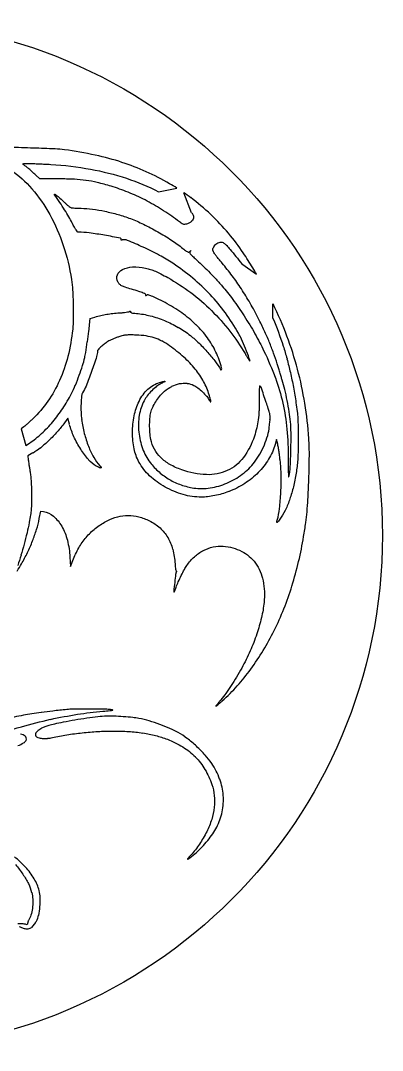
# Model space of a CAD drawing. Header units: millimetres. Extents: x 0 to 22, y 0 to 22.
# Drawn here: x 14.27 to 22, y 0 to 22 of the extents above; entities that cross this region are included whole.
import ezdxf

# ---------------------------------------------------------------- set-up
doc = ezdxf.new("R2010")
doc.units = ezdxf.units.MM
doc.header["$MEASUREMENT"] = 0

msp = doc.modelspace()

# ---------------------------------------------------------------- linework, layer by layer
at = {"color": 0, "linetype": 'ByBlock', "lineweight": -2}
for p, q in [((14.684, 18.62), (14.597, 18.701)), ((15.092, 18.618), (14.684, 18.62)), ((17.221, 18.344), (17.61, 18.423)), ((17.924, 17.894), (17.761, 18.323)), ((18.995, 16.804), (19.315, 16.583)), ((19.663, 15.641), (19.664, 15.949)), ((15.747, 15.502), (15.76, 15.638)), ((15.76, 15.638), (15.86, 15.667)), ((15.285, 13.506), (15.213, 13.409)), ((15.319, 13.375), (15.285, 13.506)), ((19.59, 13.374), (19.595, 13.426)), ((19.595, 13.426), (19.6, 13.474)), ((14.346, 13.323), (14.287, 13.279)), ((14.287, 13.279), (14.336, 13.1)), ((14.336, 13.1), (14.385, 12.92)), ((19.742, 13.049), (19.711, 12.944)), ((19.765, 12.952), (19.742, 13.049)), ((14.385, 12.92), (14.465, 12.975)), ((14.539, 12.763), (14.427, 12.699)), ((14.427, 12.699), (14.437, 12.618)), ((14.672, 11.361), (14.703, 11.523)), ((14.703, 11.523), (14.765, 11.511)), ((15.327, 10.535), (15.338, 10.336)), ((15.338, 10.336), (15.405, 10.504)), ((14.436, 2.763), (14.413, 2.685)), ((14.59, 2.734), (14.51, 2.627))]:
    msp.add_line(p, q, dxfattribs=at)
msp.add_circle((11, 11), 11, dxfattribs=at)
for centre, radius, start, end in [((7.598, -206.513), 225.896, 88.23664, 88.36567), ((13.306, -21.118), 40.413, 87.5843, 88.2366), ((14.923, 17.204), 2.057, 81.8937, 87.5843), ((13.858, 9.731), 9.606, 77.9102, 81.8937), ((14.651, 13.432), 5.821, 72.1132, 77.9103), ((14.876, 14.13), 5.087, 65.8727, 72.1132), ((13.88, 18.235), 0.823, 51.6786, 55.8234), ((12.961, 17.072), 2.307, 49.7567, 51.6786), ((12.427, 16.441), 3.133, 48.078, 49.7567), ((10.99, 14.841), 5.283, 46.9431, 48.078), ((14.743, 13.832), 5.413, 59.9164, 65.8727), ((15.05, 10.542), 8.076, 87.354, 89.7005), ((15.301, 15.965), 2.647, 81.9647, 87.3541), ((15.324, 16.13), 2.481, 76.3538, 81.9647), ((14.393, 12.294), 6.428, 73.598, 76.3538), ((15.215, 14.646), 4.472, 57.6077, 59.9164), ((9.33, 14.216), 6.974, 34.0044, 35.6497), ((15.122, 14.773), 3.844, 67.8886, 73.598), ((14.885, 14.188), 4.475, 62.7946, 67.8885), ((15.215, 14.646), 4.472, 52.9903, 55.299), ((10.326, 14.888), 5.772, 32.1084, 34.0044), ((16.097, 19.028), 1.272, 225.4366, 228.237), ((15.901, 18.809), 0.978, 228.2371, 231.6483), ((15.855, 18.75), 0.903, 231.6483, 234.732), ((14.778, 13.98), 4.709, 57.8276, 62.7946), ((14.811, 14.111), 5.143, 46.753, 52.9903), ((11.084, 15.364), 4.877, 30.0623, 32.1084), ((15.37, 18.065), 0.0636, 234.732, 256.1596), ((15.392, 18.153), 0.154, 256.1596, 265.3442), ((15.601, 20.725), 2.735, 265.3443, 266.4758), ((15.603, 20.755), 2.766, 266.4757, 267.8077), ((15.635, 21.586), 3.596, 267.8077, 268.9016), ((14.638, 13.758), 4.972, 53.0583, 57.8276), ((14.879, 14.183), 5.043, 40.4582, 46.753), ((13.039, 16.495), 2.619, 26.8033, 30.0623), ((15.505, 15.624), 1.855, 82.722, 89.9718), ((14.824, 10.289), 7.233, 80.086, 82.722), ((12.562, -2.652), 20.37, 79.1251, 80.0861), ((15.655, 14.845), 4.023, 33.0009, 40.4582), ((16.401, 17.331), 0.0221, 328.2825, 79.1251), ((16.487, 17.141), 0.178, 67.2848, 104.655), ((12.445, 7.486), 10.645, 65.2971, 67.2847), ((14.125, 11.138), 6.626, 61.9306, 65.297), ((15.645, 13.988), 3.395, 56.3781, 61.9305), ((20.462, 20.517), 4.344, 231.1788, 232.4084), ((17.902, 17.191), 0.146, 232.4084, 246.6912), ((17.856, 17.086), 0.0319, 246.6912, 287.0606), ((17.848, 17.113), 0.0596, 287.0606, 312.4021), ((17.926, 17.044), 0.0366, 142.8936, 180.862), ((17.93, 17.044), 0.0414, 180.8621, 215.4389), ((18.077, 17.148), 0.221, 215.4389, 226.9443), ((21.403, 20.708), 5.093, 226.9443, 228.1257), ((1.987, 5.969), 20.321, 31.9377, 33.0008), ((14.816, 12.741), 4.892, 50.1479, 56.378), ((14.254, 13.166), 5.66, 36.703, 40.1882), ((14.293, 13.196), 5.611, 33.195, 36.703), ((9.808, 10.844), 11.104, 31.1168, 31.9377), ((15.26, 13.273), 4.199, 43.162, 50.1479), ((14.663, 9.437), 7.106, 72.4929, 73.8229), ((16.505, 15.279), 0.98, 66.7586, 72.493), ((16.759, 15.871), 0.336, 56.8951, 66.7586), ((16.934, 16.138), 0.0168, 330.6096, 56.8951), ((16.986, 16.1), 0.0392, 76.72, 132.7513), ((16.859, 15.564), 0.591, 68.9784, 76.72), ((16.596, 14.879), 1.325, 63.6003, 68.9784), ((13.65, 8.944), 7.95, 62.1711, 63.6003), ((15.325, 13.334), 4.111, 36.0975, 43.1621), ((13.948, 12.97), 6.023, 29.815, 33.195), ((15.873, 13.156), 3.187, 54.6699, 62.1711), ((12.368, 12.064), 7.845, 27.0425, 29.815), ((12.562, 12.479), 7.905, 20.5783, 26.0396), ((16.236, 18.12), 2.369, 273.5863, 275.4349), ((16.316, 17.28), 1.525, 275.4349, 278.0062), ((16.277, 17.559), 1.806, 278.0062, 279.8071), ((16.578, 15.816), 0.0383, 279.8071, 308.5619), ((16.632, 15.777), 0.0121, 167.6657, 234.4061), ((16.662, 15.82), 0.0638, 234.4061, 254.0333), ((16.711, 15.992), 0.244, 254.0333, 263.0236), ((16.914, 17.647), 1.911, 263.0237, 264.9948), ((16.247, 13.683), 2.541, 45.7786, 54.6699), ((15.058, 13.139), 4.441, 29.4306, 36.0975), ((12.696, 12.232), 7.476, 24.9017, 27.0425), ((12.8, 15.773), 2.96, 352.1342, 354.749), ((16.441, 13.883), 2.263, 36.3402, 45.7786), ((-6.665, 18.462), 22.61, 351.55, 352.1342), ((16.821, 13.855), 1.461, 113.3294, 115.9701), ((16.869, 13.743), 1.583, 110.7252, 113.3293), ((16.705, 14.177), 1.119, 107.3479, 110.7251), ((16.846, 13.725), 1.592, 103.9687, 107.3479), ((16.577, 14.808), 0.476, 95.6628, 103.9687), ((16.598, 14.593), 0.692, 89.1853, 95.6628), ((16.53, 9.802), 5.484, 87.7756, 89.1853), ((16.66, 13.154), 2.129, 82.0142, 87.7756), ((16.812, 14.239), 1.033, 72.1213, 82.0142), ((16.834, 14.307), 0.962, 61.8024, 72.1212), ((16.764, 14.121), 1.861, 25.4124, 36.3403), ((17.685, 14.621), 1.425, 23.729, 29.4306), ((11.897, 12.077), 7.747, 22.1013, 23.729), ((13.8, 12.744), 6.259, 22.456, 24.9017), ((12.971, 12.633), 7.468, 14.879, 20.5783), ((-8.974, 18.805), 24.944, 351.022, 351.55), ((15.96, 14.939), 0.044, 136.6066, 180), ((16.836, 14.111), 1.25, 132.7519, 136.6067), ((16.727, 14.229), 1.089, 127.7034, 132.7519), ((16.641, 14.34), 0.949, 122.1073, 127.7033), ((16.388, 14.745), 0.471, 115.9701, 122.1073), ((16.518, 13.717), 1.632, 54.8572, 61.8023), ((15.557, 12.352), 3.3, 48.1035, 54.8572), ((5.569, 9.507), 14.577, 21.2183, 22.1013), ((14.317, 12.958), 5.699, 19.8931, 22.4559), ((13.689, 15.233), 2.002, 342.43, 347.496), ((13.828, 15.202), 1.859, 347.496, 351.0219), ((16.29, 13.169), 2.203, 38.9605, 48.1035), ((16.778, 14.127), 1.846, 19.8427, 25.4124), ((16.769, 14.124), 1.856, 14.2948, 19.8427), ((26.293, 19.095), 8.361, 210.2057, 210.739), ((22.426, 16.796), 3.863, 210.739, 211.689), ((27.404, 19.869), 9.713, 211.689, 212.0042), ((19, 14.722), 0.17, 360, 21.2183), ((15.282, 13.307), 4.674, 16.9191, 19.893), ((11.205, 16.02), 4.607, 339.713, 342.4301), ((16.575, 13.399), 1.837, 28.8968, 38.9604), ((18.551, 14.552), 0.0118, 207.1185, 326.2042), ((18.523, 14.571), 0.0459, 326.2042, 14.2949), ((19.168, 14.722), 0.0011, 212.0042, 360), ((12.965, 12.631), 7.474, 9.1821, 14.8789), ((11.013, 16.091), 4.812, 337.0258, 339.7131), ((16.944, 13.413), 3.053, 13.425, 17.2456), ((12.679, 15.384), 3.002, 333.1995, 337.0259), ((17.961, 13.214), 1.248, 135.2915, 141.935), ((17.937, 13.238), 1.214, 128.5991, 135.2914), ((17.515, 13.766), 0.538, 116.3044, 128.5991), ((16.9, 13.579), 1.465, 16.9749, 28.8968), ((56.671, 13.877), 37.3, 179.5325, 179.9491), ((19.383, 14.181), 0.0112, 66.0685, 179.5325), ((19.371, 14.155), 0.0397, 19.0332, 66.0685), ((-67.275, -15.736), 91.697, 18.81899, 19.03327), ((13.672, 12.632), 6.418, 11.2332, 13.425), ((12.466, 15.492), 3.241, 326.7218, 333.1995), ((18.443, 13.714), 2.88, 174.6909, 177.9316), ((15.728, 13.967), 0.153, 147.2959, 174.691), ((17.785, 13.419), 0.987, 152.2728, 171.28), ((17.523, 13.557), 0.691, 141.935, 152.2729), ((15.291, 13.088), 3.147, 15.1026, 16.975), ((18.492, 13.994), 0.215, 207.8308, 219.4896), ((18.33, 13.861), 0.00568, 219.4896, 0.23), ((18.153, 13.86), 0.183, 0.23, 15.1025), ((13.601, 12.618), 6.49, 9.0465, 11.2331), ((12.708, 15.333), 2.951, 319.7724, 326.7218), ((18.084, 13.727), 2.521, 177.9315, 182.0155), ((13.79, 11.891), 6.054, 17.5361, 18.819), ((18.124, 13.26), 1.509, 13.9324, 17.536), ((12.508, 12.557), 7.937, 3.7363, 9.182), ((12.868, 15.198), 2.741, 312.5623, 319.7724), ((17.232, 13.697), 1.668, 182.0155, 187.5801), ((18.22, 13.829), 2.665, 187.5801, 194.0585), ((18.23, 13.351), 1.438, 171.28, 185.618), ((18.829, 13.435), 0.783, 8.9236, 13.9323), ((-20.315, 17.404), 40.107, 354.377, 354.4272), ((19.417, 13.527), 0.187, 354.4272, 8.9237), ((16.638, 13.102), 3.415, 5.5107, 9.0465), ((17.356, 13.171), 2.693, 0.5236, 5.5108), ((18.259, 13.354), 1.467, 185.618, 199.8197), ((18.5, 13.433), 1.091, 344.3441, 354.3139), ((-96.137, 24.847), 116.294, 354.31391, 354.33798), ((13.201, 14.835), 2.249, 304.198, 312.5623), ((17.81, 13.726), 2.242, 194.0585, 201.4343), ((17.85, 13.615), 1.766, 337.3937, 344.3441), ((8.856, 13.093), 11.193, 358.7931, 0.5236), ((13.923, 12.65), 6.519, 2.0232, 3.7363), ((17.471, 13.593), 1.878, 201.4343, 209.4453), ((17.903, 13.225), 1.089, 199.8198, 217.5777), ((17.772, 13.648), 1.85, 330.5797, 337.3936), ((18.943, 12.76), 0.844, 9.4672, 13.1467), ((14.146, 11.96), 5.707, 8.57, 9.4672), ((13.466, 11.858), 6.394, 7.6514, 8.57), ((8.682, 13.097), 11.368, 357.1054, 358.7931), ((15.212, 12.695), 5.229, 0.0022, 2.0233), ((16.841, 12.932), 2.424, 187.4456, 188.4673), ((27.627, 14.538), 13.329, 188.4673, 188.7566), ((16.714, 13.166), 1.009, 209.4453, 222.2035), ((18.222, 13.471), 1.492, 217.5776, 228.3143), ((18.175, 13.408), 1.381, 307.123, 322.42), ((18.116, 13.453), 1.455, 322.42, 330.5798), ((13.417, 11.851), 6.444, 6.7381, 7.6514), ((16.727, 12.242), 3.111, 0.9096, 6.7381), ((126.047, 12.84), 106.057, 180.11089, 180.26902), ((12.888, 12.695), 7.552, 358.3771, 0.0022), ((29.218, 14.783), 14.939, 188.7565, 189.0481), ((28.172, 14.616), 13.879, 189.0481, 189.3561), ((18.15, 13.39), 1.383, 228.3142, 239.679), ((21.289, 12.348), 1.297, 180.269, 183.9476), ((17.93, 12.629), 2.108, 351.2277, 357.1054), ((-5.736, 13.223), 26.184, 357.7332, 358.3772), ((18.154, 13.397), 1.391, 239.679, 251.0061), ((18.096, 13.49), 1.491, 278.7673, 293.0779), ((18.074, 13.541), 1.547, 293.0779, 307.123), ((14.104, 12.201), 5.734, 357.2222, 0.9097), ((19.998, 12.259), 0.00371, 183.9476, 343.1653), ((19.656, 12.363), 0.362, 343.1652, 351.2278), ((-19.156, 13.754), 39.615, 357.1261, 357.7332), ((18.2, 13.531), 1.533, 251.0061, 261.54), ((18.146, 13.166), 1.164, 261.54, 278.7673), ((14.335, 12.19), 5.503, 353.5727, 357.2221), ((13.918, 12.094), 6.499, 354.8158, 357.1261), ((18.367, 11.735), 1.446, 343.7108, 353.5727), ((15.755, 11.927), 4.655, 351.9483, 354.8157), ((12.441, 11.788), 2.272, 343.1436, 349.1482), ((7.706, 13.066), 12.784, 350.5991, 351.9483), ((11.495, 12.075), 3.26, 338.5627, 343.1437), ((11.247, 12.172), 3.526, 334.146, 338.5628), ((12.385, 12.291), 8.041, 342.8563, 350.5991), ((11.262, 12.165), 3.51, 329.7137, 334.146), ((2.001, 17.574), 14.235, 328.9961, 329.7137), ((19.288, 10.508), 1.72, 183.8188, 185.9362), ((34.634, 8.114), 17.173, 173.0968, 173.6991), ((18.269, 10.402), 0.695, 185.936, 190.1028), ((18.187, 10.387), 0.611, 190.1027, 193.6092), ((17.7, 10.164), 0.115, 151.9884, 173.0968), ((17.597, 10.245), 0.00474, 193.6093, 301.7176), ((50.421, 6.371), 33.056, 173.6992, 174.0246), ((13.945, 11.809), 6.408, 333.6767, 342.8563), ((17.573, 9.809), 0.0278, 174.0246, 219.8551), ((17.553, 9.792), 0.00151, 219.8552, 336.65), ((14.987, 10.899), 2.796, 336.6497, 337.2896), ((16.454, 10.285), 1.205, 337.2895, 339.0684), ((15.223, 10.756), 2.524, 339.0684, 340.0919), ((14.626, 11.473), 5.649, 323.8829, 333.6768), ((15.586, 10.772), 4.46, 312.1901, 323.883), ((22.344, 4.321), 4.942, 140.1212, 140.8699), ((18.282, -22.209), 29.646, 95.8472, 96.4342), ((15.401, 5.926), 1.364, 90.2616, 95.8473), ((15.612, -40.235), 47.525, 89.8313, 90.2617), ((15.587, -48.673), 55.963, 89.4614, 89.8313), ((16.104, 6.365), 0.922, 82.4381, 89.4613), ((16.127, 7.925), 0.669, 274.9988, 280.0423), ((16.219, 7.232), 0.0475, 57.5904, 82.438), ((16.243, 7.269), 0.00373, 280.0423, 57.5903), ((18.455, 7.352), 0.0102, 142.4138, 179.9999), ((18.446, 7.352), 0.00163, 179.9999, 309.5799), ((24.31, 2.846), 7.399, 142.0425, 142.4138), ((14.464, 12.17), 6.252, 309.5801, 310.0283), ((20.616, 5.727), 2.714, 140.8699, 142.0424), ((16.923, 9.241), 2.428, 310.0283, 311.4052), ((15.125, 11.281), 5.146, 311.4052, 312.1902), ((19.1, -17.753), 25.364, 100.8313, 101.7286), ((15.355, 1.822), 5.434, 98.9039, 100.8313), ((15.858, -1.394), 8.689, 97.5477, 98.9038), ((16.37, -5.253), 12.582, 96.4341, 97.5477), ((16.892, -1.572), 8.75, 99.5829, 101.2644), ((16.945, -1.887), 9.07, 97.9462, 99.583), ((16.782, -0.718), 7.889, 96.2285, 97.9462), ((16.251, 4.151), 2.992, 92.6858, 96.2284), ((14.303, 28.779), 21.603, 274.589, 274.9987), ((16.197, 5.296), 1.846, 87.9886, 92.6857), ((16.044, 0.946), 6.197, 86.0829, 87.9885), ((16.039, 0.873), 6.271, 84.2316, 86.0829), ((16.541, 5.84), 1.278, 78.2124, 84.2317), ((16.195, 4.182), 2.973, 73.8672, 78.2124), ((14.753, 6.69), 0.177, 127.2069, 148.8508), ((15.023, 6.334), 0.624, 118.7356, 127.207), ((15.001, 6.374), 0.578, 110.9712, 118.7357), ((15.137, 6.019), 0.958, 105.652, 110.9713), ((15.424, 4.995), 2.022, 102.2143, 105.652), ((17.428, -4.263), 11.494, 101.2643, 102.2143), ((15.981, 3.443), 3.742, 70.2109, 73.8672), ((16.052, 3.64), 3.532, 66.4691, 70.2108), ((16.656, 5.026), 2.021, 60.7847, 66.4691), ((14.209, 6.5), 0.266, 63.9202, 75.8044), ((14.219, 6.52), 0.243, 51.6604, 63.9201), ((14.259, 6.702), 0.154, 301.1663, 329.0869), ((14.318, 6.645), 0.0837, 24.4954, 51.6604), ((14.339, 6.654), 0.0613, 329.0869, 24.4955), ((14.658, 6.747), 0.0663, 148.8509, 188.3486), ((14.647, 6.745), 0.0549, 188.3487, 233.825), ((14.699, 6.817), 0.143, 233.8251, 257.9853), ((14.784, 7.218), 0.554, 257.9853, 266.8164), ((14.792, 7.357), 0.693, 266.8164, 274.9751), ((14.785, 7.437), 0.773, 274.9751, 282.4903), ((16.913, 5.486), 1.493, 52.2564, 60.7847), ((15.973, 4.272), 3.03, 47.2329, 52.2564), ((13.982, 7.16), 0.69, 290.0653, 301.1662), ((15.967, 4.266), 3.038, 42.2125, 47.2328), ((17.083, 5.278), 1.532, 33.832, 42.2125), ((17.042, 5.251), 1.58, 20.1965, 33.832), ((17.298, 5.345), 1.308, 4.4839, 20.1965), ((17.365, 5.35), 1.24, 348.307, 4.4838), ((17.326, 5.358), 1.28, 332.514, 348.307), ((16.452, 5.948), 2.335, 321.1039, 325.6267), ((17.28, 5.382), 1.332, 325.6266, 332.514), ((16.43, 5.966), 2.364, 316.6001, 321.1039), ((6.519, 17.877), 17.853, 309.5604, 310.1396), ((17.086, 5.345), 1.46, 310.1396, 316.6001), ((13.096, 2.754), 1.731, 42.0883, 52.828), ((17.845, 4.091), 0.00487, 140.1456, 295.2276), ((19.917, 2.361), 2.704, 137.916, 140.1456), ((17.762, 4.267), 0.199, 295.2277, 309.5604), ((13.228, 2.873), 1.553, 30.765, 42.0884), ((13.672, 3.137), 1.037, 15.4378, 30.7649), ((14.055, 3.243), 0.639, 1.7507, 15.4378), ((13.116, 3.214), 1.578, 354.7846, 1.7508), ((14.243, 2.976), 0.426, 329.8146, 347.8712), ((13.146, 3.211), 1.549, 347.8711, 354.7846), ((14.267, 2.26), 0.447, 87.5405, 97.1022), ((14.482, 3.08), 0.491, 241.2273, 249.9455), ((14.256, 2.015), 0.692, 80.0461, 87.5405), ((14.353, 2.566), 0.134, 63.1552, 80.046), ((14.49, 2.751), 0.0557, 153.9544, 167.6118), ((14.829, 2.586), 0.432, 149.4291, 153.9544), ((14.496, 2.828), 0.133, 314.6978, 329.8147), ((14.482, 3.08), 0.491, 249.9456, 258.6584), ((14.413, 2.738), 0.142, 258.6584, 280.6252), ((14.393, 2.846), 0.252, 280.6252, 290.0201), ((14.443, 2.709), 0.106, 290.0202, 308.0093), ((14.503, 2.632), 0.00873, 308.0094, 322.9747)]:
    msp.add_arc(centre, radius, start, end, dxfattribs=at)
at = {"color": 0, "linetype": 'ByBlock', "lineweight": -2, "extrusion": (0, 0, -1)}
for centre, radius, start, end in [((-14.329, 18.937), 0.00565, 321.3504, 76.5449), ((-14.389, 18.984), 0.0819, 304.1767, 321.3504), ((-14.358, 18.815), 0.13, 76.5448, 89.5046), ((-14.467, 6.261), 12.685, 89.5045, 90), ((-14.467, 16.083), 2.863, 90.0001, 91.6767), ((-14.234, 8.117), 10.833, 91.6768, 92.3), ((-14.19, 7.024), 11.926, 92.3, 92.9174), ((-14.324, 9.666), 9.281, 92.9174, 93.6625), ((-14.429, 11.292), 7.652, 93.6625, 100.0899), ((-12.802, 16.938), 2.257, 124.0335, 139.4729), ((-14.808, 13.426), 5.484, 100.0898, 108.3405), ((-15.008, 14.027), 4.851, 108.3405, 117.1453), ((-11.987, 16.242), 3.328, 139.4728, 151.0114), ((-15.001, 18.284), 0.00556, 324.3502, 107.9022), ((-14.969, 18.184), 0.111, 107.9023, 127.3543), ((-14.267, 17.265), 1.267, 127.3543, 131.9701), ((-13.283, 16.171), 2.739, 131.9701, 134.5635), ((-11.544, 15.996), 3.835, 151.0114, 161.7579), ((-15.524, 15.817), 2.174, 91.0984, 97.4582), ((-15.339, 14.402), 3.601, 97.4582, 101.8158), ((-15.277, 14.105), 3.904, 101.8158, 106.0232), ((-15.373, 14.438), 3.558, 106.0232, 110.5339), ((-17.764, 17.719), 0.237, 132.2765, 139.9207), ((-17.879, 17.815), 0.0871, 139.9207, 161.7971), ((-17.856, 17.807), 0.111, 161.797, 180), ((-18.386, 19.197), 3.372, 331.4883, 333.1966), ((-15.51, 14.805), 3.166, 110.5339, 115.9922), ((-14.515, 12.764), 5.436, 115.9921, 119.6331), ((-19.948, 20.82), 3.864, 305.4608, 306.9418), ((-17.814, 17.824), 0.186, 292.02, 305.4608), ((-17.772, 17.718), 0.0721, 266.1885, 292.0201), ((-17.763, 17.856), 0.21, 254.5645, 266.1886), ((-17.739, 17.943), 0.301, 241.8943, 254.5644), ((-17.791, 17.846), 0.19, 224.0397, 241.8942), ((-17.82, 17.817), 0.149, 203.557, 224.0397), ((-17.843, 17.807), 0.124, 179.9999, 203.5571), ((-16.16, 17.988), 0.839, 326.6861, 331.4883), ((-15.882, 17.805), 0.507, 321.1723, 326.6861), ((-15.506, 17.502), 0.0236, 270.0282, 321.1723), ((-14.523, 12.777), 5.421, 119.6331, 123.2773), ((-10.947, 15.799), 4.464, 161.7579, 171.3482), ((-16.424, 17.316), 0.00478, 336.4134, 31.7175), ((-16.424, 17.317), 0.00513, 283.9386, 336.4133), ((-16.428, 17.333), 0.0223, 262.8914, 283.9386), ((-16.42, 17.399), 0.0884, 255.345, 262.8913), ((-15.799, 14.721), 3.095, 123.2774, 128.8212), ((-18.929, 16.911), 0.587, 21.1956, 25.3857), ((-18.585, 17.075), 0.206, 25.3858, 40.2326), ((-18.549, 17.105), 0.159, 40.2325, 58.2544), ((-18.551, 17.102), 0.163, 58.2543, 76.0312), ((-18.566, 17.042), 0.225, 76.0312, 90), ((-18.566, 17.198), 0.068, 90, 117.2274), ((-18.515, 17.099), 0.18, 117.2274, 130.4047), ((-18.311, 16.86), 0.494, 130.4048, 137.6999), ((-15.866, 14.635), 3.8, 137.7, 139.3212), ((-25.405, 8.838), 11.146, 47.5979, 47.7524), ((-11.466, 21.931), 8.063, 216.91, 217.1064), ((-17.912, 17.088), 0.00198, 47.7526, 109.0575), ((-17.912, 17.089), 0.000853, 109.0575, 216.9102), ((-18.436, 17.103), 0.0581, 358.2905, 21.1955), ((-18.432, 17.102), 0.054, 334.1752, 358.2905), ((-18.808, 17.285), 0.472, 329.2852, 334.1752), ((-18.702, 17.222), 0.349, 323.0376, 329.2851), ((-21.578, 19.386), 3.948, 321.9822, 323.0376), ((-21.822, 19.577), 4.258, 320.831, 321.9822), ((-14.091, 13.11), 6.14, 139.3212, 143.0122), ((-16.682, 16.21), 0.527, 63.7593, 88.3208), ((-16.701, 15.566), 1.171, 88.3209, 101.8362), ((-14.028, 12.481), 5.956, 131.8742, 133.7585), ((-13.938, 12.387), 6.086, 133.7585, 135.6125), ((-22.404, 20.051), 5.009, 319.8119, 320.831), ((-16.504, 16.5), 0.176, 332.6556, 22.2503), ((-16.548, 16.482), 0.223, 22.2504, 63.7592), ((-16.717, 15.639), 1.096, 101.8361, 107.554), ((-16.69, 15.555), 1.184, 107.5539, 112.9513), ((-16.496, 15.097), 1.681, 112.9513, 117.3756), ((-15.182, 12.558), 4.54, 117.3757, 119.4834), ((-15.235, 12.653), 4.432, 119.4835, 127.0598), ((-13.482, 11.94), 6.725, 135.6125, 137.3717), ((-12.764, 16.076), 2.626, 171.3482, 176.3848), ((-16.517, 16.507), 0.19, 314.8547, 332.6557), ((-16.53, 16.52), 0.209, 298.2705, 314.8548), ((-16.662, 16.764), 0.486, 288.4348, 298.2706), ((-17.638, 19.695), 3.575, 286.1772, 288.4348), ((-11.506, 10.122), 9.41, 137.3716, 138.7391), ((-15.654, 13.761), 3.892, 138.739, 144.0691), ((-7.32, 15.732), 8.081, 176.3848, 178.5636), ((-17.205, 15.986), 0.294, 26.9845, 29.3904), ((-16.944, 16.118), 0.0012, 273.5483, 26.9847), ((-16.944, 16.122), 0.00462, 228.4441, 273.5481), ((-16.434, 16.697), 0.773, 227.2487, 228.4439), ((-15.177, 12.576), 4.529, 127.0598, 134.5145), ((-7.329, 15.732), 8.071, 178.5637, 180.7315), ((-12.577, 11.531), 7.692, 144.069, 147.2703), ((-13.047, 15.659), 2.353, 180.7315, 186.1596), ((-16.549, 13.3), 2.465, 73.7651, 76.8505), ((-16.451, 13.721), 2.033, 76.8504, 80.4148), ((-16.473, 13.591), 2.165, 80.4148, 83.8589), ((-16.586, 12.537), 3.226, 83.8589, 86.4137), ((-16.693, 15.672), 0.146, 51.4381, 56.8401), ((-16.617, 15.789), 0.00627, 56.8399, 109.7921), ((-16.618, 15.791), 0.00389, 109.7921, 183.6723), ((-16.547, 15.796), 0.0746, 183.6722, 192.3344), ((-16.591, 13.958), 1.793, 95.0052, 104.5932), ((-16.438, 13.371), 2.399, 104.5932, 112.299), ((-15.203, 12.602), 4.491, 134.5145, 142.0002), ((-12.187, 11.28), 8.156, 147.2703, 150.4055), ((-12.642, 12.713), 7.607, 157.3695, 162.1333), ((-11.064, 15.873), 4.348, 186.1597, 193.9496), ((-16.415, 13.314), 2.461, 112.299, 119.9154), ((-16.614, 13.661), 2.061, 119.9153, 128.616), ((-16.385, 13.374), 2.428, 128.616, 134.4179), ((-15.388, 12.747), 4.256, 142.0003, 149.7943), ((-14.039, 12.332), 6.026, 150.4055, 154.3393), ((-15.388, 12.357), 3.852, 134.4179, 138.5242), ((-14.363, 13.268), 5.799, 162.1332, 164.9562), ((-12.27, 15.573), 3.105, 193.9496, 203.9769), ((-0.961, 19.781), 15.738, 198.3607, 199.5917), ((-15.547, 14.939), 0.369, 179.9999, 198.3608), ((-15.569, 12.517), 3.61, 138.5242, 142.6486), ((-13.439, 12.044), 6.691, 154.3392, 159.7064), ((-12.844, 12.86), 7.371, 164.9561, 167.3143), ((-17.592, 14.061), 1.066, 142.6486, 152.8814), ((-70.84, 30.207), 53.398, 342.988, 343.081), ((-111.824, 42.747), 96.258, 342.92817, 342.98798), ((-12.624, 15.416), 2.717, 203.9769, 214.7413), ((-4.359, 18.571), 12.131, 199.5916, 201.1647), ((-15.753, 12.9), 4.224, 159.7062, 167.2817), ((-109.117, 41.915), 93.426, 342.86788, 342.92816), ((-58.12, 26.195), 40.061, 342.7544, 342.8679), ((-12.066, 12.685), 8.169, 167.3143, 169.5554), ((-14.934, 14.477), 0.791, 201.1646, 212.7041), ((-17.498, 13.572), 0.749, 35.5803, 47.4487), ((-17.445, 13.631), 0.669, 47.4486, 60.0543), ((-17.418, 13.677), 0.617, 60.0542, 73.4603), ((-20.063, 4.771), 9.907, 73.4603, 74.027), ((-17.765, 13.583), 0.651, 39.7101, 50.0624), ((-14.849, 19.159), 5.478, 242.8209, 243.6957), ((-17.342, 14.277), 0.019, 74.0271, 120.0105), ((-17.888, 13.436), 0.843, 50.0624, 62.832), ((-17.349, 14.29), 0.00432, 120.0105, 242.8209), ((-17.79, 13.629), 0.627, 62.832, 78.7846), ((-17.771, 13.723), 0.531, 78.7846, 96.2465), ((-17.781, 13.815), 0.438, 96.2465, 116.428), ((-17.768, 13.789), 0.467, 116.428, 128.5842), ((-17.18, 13.052), 1.41, 128.5843, 133.9171), ((-10.49, 12.394), 9.772, 169.5555, 171.5149), ((-12.86, 15.252), 2.43, 214.7413, 226.4468), ((-17.947, 13.308), 1.272, 11.2585, 25.9929), ((-17.699, 13.429), 0.996, 25.9929, 35.5803), ((-18.294, 13.144), 1.339, 27.631, 33.6704), ((-18.294, 13.144), 1.339, 33.6705, 39.7101), ((-17.182, 13.054), 1.407, 133.9172, 139.2339), ((-17.925, 13.695), 0.426, 139.2339, 152.1692), ((-13.637, 13.915), 5.734, 180.0508, 182.5071), ((-17.625, 13.482), 0.589, 5.4454, 17.288), ((-17.686, 13.463), 0.652, 17.2879, 27.631), ((-17.157, 13.761), 2.21, 182.507, 187.5121), ((-15.679, 12.883), 4.3, 167.2816, 174.7799), ((-13.84, 12.894), 6.385, 171.515, 173.2034), ((-17.647, 13.348), 2.551, 173.2033, 176.5537), ((-11.472, 16.713), 4.445, 227.405, 228.362), ((-11.477, 16.708), 4.438, 226.4468, 227.405), ((-18.508, 13.196), 1.843, 0.1022, 11.2585), ((-19.023, 13.348), 1.993, 0.67, 5.4455), ((-17.625, 13.699), 1.739, 187.512, 193.2679), ((-16.604, 13.285), 3.596, 176.5537, 179.2417), ((-13.984, 13.804), 0.602, 229.2992, 233.071), ((-11.792, 16.353), 3.964, 228.3621, 229.2992), ((-12.653, 15.347), 3.212, 221.5845, 226.2044), ((-12.966, 15.069), 2.794, 216.4549, 221.5845), ((-16.849, 13.77), 1.58, 335.3402, 345.5026), ((-19.1, 13.347), 2.07, 355.8769, 0.67), ((-17.095, 13.824), 2.283, 193.2679, 197.9605), ((-12.814, 12.621), 7.177, 174.7799, 179.8891), ((0.4, 13.06), 20.601, 179.2417, 179.9803), ((-12.899, 15.09), 2.857, 226.2045, 231.0168), ((-17.378, 14.013), 2.163, 327.3077, 335.3402), ((-18.432, 13.196), 1.767, 348.7427, 0.1023), ((-18.105, 13.276), 1.073, 348.036, 355.8769), ((-17.823, 13.216), 0.785, 331.5804, 348.036), ((-17.775, 13.604), 1.568, 197.9605, 216.7567), ((-0.281, 13.06), 19.92, 179.9802, 180.7022), ((-13.978, 13.757), 1.142, 231.0168, 240.5643), ((-17.199, 13.899), 1.95, 319.024, 327.3077), ((-17.665, 13.044), 0.986, 331.1605, 348.7428), ((-17.795, 13.201), 0.752, 314.6, 331.5804), ((-18.423, 13.328), 1.343, 196.5839, 211.3839), ((-16.094, 12.866), 4.106, 180.7021, 183.0306), ((-16.222, 13.05), 0.657, 300.372, 319.024), ((-17.822, 13.13), 1.165, 312.8812, 331.1605), ((-17.91, 13.317), 0.916, 299.4084, 314.5999), ((-18.309, 13.205), 0.902, 216.7567, 245.1893), ((-18.246, 13.436), 1.551, 211.384, 224.6697), ((-17.717, 12.78), 2.48, 183.0305, 186.1958), ((-13.011, 12.118), 1.486, 170.6439, 174.3788), ((-16.592, 13.682), 1.388, 297.2725, 300.372), ((-15.984, 12.501), 0.06, 266.9909, 297.2725), ((-15.793, 12.33), 0.235, 137.7965, 148.4289), ((-15.986, 12.449), 0.00783, 148.4289, 266.9908), ((-18.261, 13.94), 1.631, 289.5497, 299.4083), ((-18.328, 14.129), 1.831, 272.6802, 289.5496), ((-18.287, 13.252), 0.953, 245.1893, 272.6801), ((-18.151, 13.53), 1.685, 224.6697, 237.3921), ((-16.124, 12.997), 4.089, 188.8384, 193.0199), ((-17.046, 12.853), 3.155, 186.1958, 188.8384), ((-11.306, 11.95), 3.199, 174.3788, 176.4836), ((-10.419, 11.896), 4.088, 176.4836, 178.364), ((-18.205, 13.543), 1.728, 299.2802, 312.8811), ((-18.019, 13.736), 1.93, 237.392, 248.8835), ((-8.469, 11.84), 6.038, 178.364, 179.7677), ((-18.239, 13.603), 1.797, 285.9334, 299.2801), ((-18.021, 13.85), 2.037, 254.2666, 258.7067), ((-18.146, 13.406), 1.575, 248.8834, 254.2666), ((-17.227, 12.742), 2.957, 193.0199, 198.352), ((-12.597, 11.714), 1.91, 181.0025, 184.7575), ((-5.963, 11.83), 8.545, 179.7676, 181.0025), ((-18.135, 13.239), 1.419, 270, 285.9334), ((-18.135, 12.955), 1.135, 263.236, 270), ((-18.04, 13.754), 1.939, 258.7068, 263.236), ((-17.75, 12.568), 2.406, 198.352, 204.2432), ((-12.858, 11.692), 1.647, 184.7576, 188.8856), ((-14.681, 11.063), 0.456, 100.6252, 130.5415), ((-18.683, 12.148), 1.383, 204.2432, 213.1606), ((-9.128, 12.283), 5.425, 190.6454, 193.09), ((-9.376, 12.237), 5.172, 188.8856, 190.6454), ((-14.453, 10.797), 0.806, 130.5415, 150.0648), ((-16.787, 10.014), 1.461, 52.3573, 62.9954), ((-16.624, 10.332), 1.103, 62.9954, 75.4315), ((-16.568, 10.55), 0.878, 75.4315, 90.1856), ((-16.568, 10.525), 0.903, 90.1856, 104.7148), ((-16.485, 10.212), 1.227, 104.7149, 116.2612), ((-16.59, 10.425), 0.99, 116.2612, 131.8943), ((-20.012, 11.255), 0.268, 6.4315, 16.2892), ((-19.752, 11.284), 0.00647, 234.197, 6.4314), ((-19.688, 11.372), 0.115, 214.7272, 234.197), ((-16.691, 13.45), 3.762, 213.1605, 214.7272), ((-7.402, 12.685), 7.196, 193.09, 195.0678), ((-14.142, 10.617), 1.165, 150.0648, 166.0387), ((-16.764, 10.043), 1.424, 41.5148, 52.3574), ((-16.682, 10.526), 0.853, 131.8943, 149.3693), ((-7.482, 12.663), 7.113, 195.0678, 197.0554), ((-13.404, 10.434), 1.926, 166.0387, 177.004), ((-16.822, 9.991), 1.502, 30.9748, 41.5149), ((-16.565, 10.458), 0.988, 149.3693, 165.4394), ((-9.459, 12.057), 5.046, 197.0554, 199.6265), ((-17.112, 9.818), 1.839, 21.9209, 30.9749), ((-15.884, 10.281), 1.692, 165.4394, 176.1811), ((-18.616, 9.849), 0.939, 47.7229, 62.0837), ((-18.578, 9.92), 0.858, 62.0836, 77.1399), ((-18.546, 10.062), 0.712, 77.1398, 94.4562), ((-18.52, 9.733), 1.043, 94.4562, 117.1264), ((-18.617, 9.923), 0.83, 117.1264, 144.0376), ((-18.652, 9.794), 1.002, 28.5642, 34.4804), ((-18.688, 9.77), 1.046, 34.4804, 47.723), ((-18.519, 9.851), 0.951, 144.0376, 168.8563), ((-17.471, 10.286), 0.145, 202.6966, 208.0116), ((-17.603, 10.236), 0.00537, 58.2827, 107.1819), ((-17.603, 10.238), 0.00296, 107.1819, 182.7426), ((-17.582, 10.239), 0.0242, 182.7424, 202.6965), ((-21.072, 8.48), 3.756, 24.0408, 26.3185), ((-21.009, 8.511), 3.686, 26.3185, 28.5642), ((-19.188, 9.321), 1.693, 19.9081, 24.0408), ((-17.917, 9.733), 1.565, 168.8563, 185.9509), ((-16.927, 9.836), 2.56, 185.9509, 193.3244), ((-15.706, 10.125), 3.815, 193.3243, 198.7932), ((-15.201, 10.297), 4.349, 198.7932, 203.9274), ((-14.506, 10.605), 5.109, 203.9274, 208.4775), ((-14.01, 10.874), 5.673, 208.4776, 210.7327), ((-14.617, 10.514), 4.967, 210.7327, 213.224), ((-15.17, 10.152), 4.306, 213.224, 215.8829), ((-16.633, 9.093), 2.5, 215.8829, 219.8788), ((-17.41, -4.176), 11.522, 74.2918, 77.4983), ((-16.923, -1.978), 9.27, 77.4983, 81.0937), ((-16.612, 0.006), 7.262, 81.0938, 85.4111), ((-19.642, -12.111), 19.764, 72.1514, 74.2919), ((-16.251, 1.335), 5.488, 86.6025, 89.9215), ((-16.251, 1.447), 5.376, 89.9216, 93.5472), ((-16.086, 1.567), 5.24, 77.5098, 80.9379), ((-16.322, 0.082), 6.743, 80.9379, 83.7753), ((-16.328, 0.029), 6.797, 83.7752, 86.6025), ((-16.371, 3.395), 3.424, 93.5473, 98.6311), ((-16.459, 3.971), 2.842, 98.6312, 104.2357), ((-16.598, 4.521), 2.274, 104.2357, 110.8593), ((-16.719, 4.839), 1.934, 110.8594, 121.7868), ((-16.978, 5.256), 1.444, 121.7867, 135.3936), ((-17.013, 5.291), 1.394, 135.3936, 149.266), ((-16.763, 5.142), 1.685, 149.266, 161.3001), ((-17.32, 5.331), 1.096, 161.3001, 174.1287), ((-17.235, 5.322), 1.182, 174.1287, 186.254), ((-17.091, 5.338), 1.327, 186.254, 197.6499), ((-16.642, 5.48), 1.798, 197.6499, 206.7254), ((-15.995, 5.807), 2.523, 206.7253, 210.2645), ((-16.311, 5.616), 2.154, 214.1446, 218.0962), ((-16.246, 5.66), 2.232, 210.2644, 214.1446), ((-16.331, 5.6), 2.128, 218.0962, 222.084), ((-12.558, 2.563), 2.134, 138.7879, 145.7781), ((-12.912, 2.804), 1.706, 145.778, 153.5812), ((-13.562, 3.127), 0.98, 153.5812, 165.4007), ((-13.767, 3.18), 0.769, 165.4008, 176.4238), ((-13.534, 3.166), 1.001, 176.4238, 185.4629), ((-14.061, 3.039), 0.459, 194.7977, 210.571), ((-13.611, 3.158), 0.925, 185.4629, 194.7977)]:
    msp.add_arc(centre, radius, start, end, dxfattribs=at)

doc.saveas('drawing.dxf')
